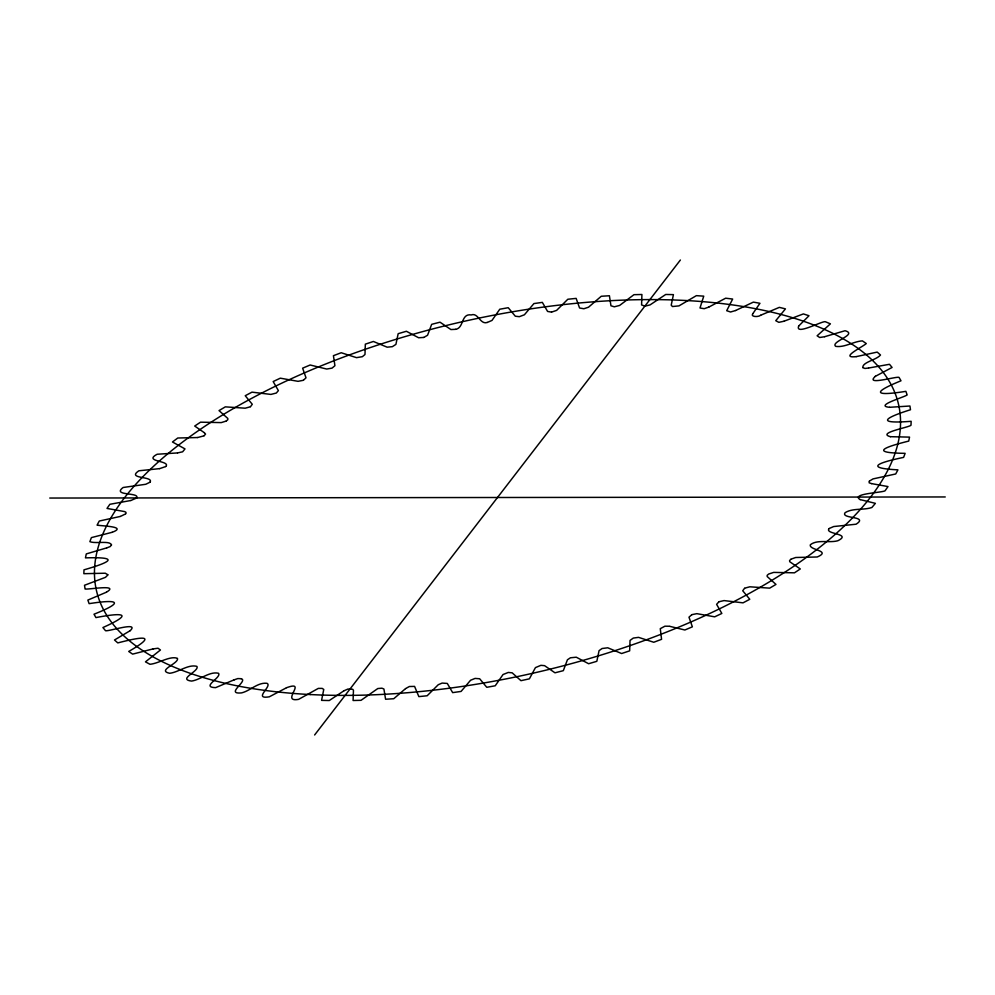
<?xml version="1.0" encoding="UTF-8"?>
<svg xmlns="http://www.w3.org/2000/svg" width="995" height="995" viewBox="0 0 995 995"><rect width="100%" height="100%" fill="white"/><g stroke="black" fill="none" stroke-linecap="round" stroke-linejoin="round"><path stroke-width="1.49" d="M107.833 574.737L105.259 573.219L83.854 573.692L83.99 569.837C109.425 562.511 121.49 556.715 85.458 557.884L86.279 553.916L106.689 547.897M889.679 407.291L909.928 406.01L910.487 409.741C883.311 418.273 876.483 424.019 911.146 421.308L911.01 425.163C910.151 427.228 876.272 432.937 890.388 436.693M111.527 544.862C109.661 540.248 95.707 544.029 89.873 541.666L91.391 537.611L112.136 532.3M111.465 545.061L110.109 546.616L106.788 547.872M112.224 532.275C127.36 526.604 103.181 526.119 97.075 525.149L99.276 521.032L120.208 516.467M890.488 436.693L909.542 437.116L908.721 441.083C886.271 446.643 867.59 452.936 905.127 453.334L903.609 457.389C883.697 461.493 860.078 467.911 897.925 469.851L895.724 473.968L873.025 478.906L869.381 481.107M125.805 513.594L125.992 512.375L124.736 511.604L107 508.433L109.873 504.291L130.755 500.522M869.294 481.257L869.157 482.811L871.583 483.62M125.619 513.893L120.395 516.43M136.688 497.898C139.934 492.027 111.577 496.157 123.119 487.5L145.767 484.279L149.959 482.227M314.619 734.982L680.381 260.018M136.576 498.035L130.855 500.51M752.991 313.437L759.956 303.288L753.364 302.119L735.604 310.502M752.817 313.636C750.006 316.957 758.352 317.293 760.628 315.278M150.145 482.04C153.591 475.946 126.091 479.167 138.927 470.784L159.573 468.633M405.475 688.689L393.746 698.726L385.587 699.249L383.908 688.988L381.893 688.192L377.801 688.54L361.036 700.318L353.088 700.505L353.461 690.319L352.703 689.274L347.939 689.05L343.847 690.841M405.574 688.59L409.368 686.513L414.579 686.401L418.858 696.612L424.392 696.052L427.166 695.754L438.273 684.709L442.128 683.08L447.302 683.441L452.663 692.619L461.071 691.425L470.548 680.269L475.075 678.416L479.665 678.764L486.766 687.296L495.224 685.779L503.047 674.523L508.283 672.446L512.176 672.831L520.957 680.679L529.39 678.839L535.447 667.608L540.907 665.332L544.563 665.655L554.974 672.807L563.332 670.667L567.424 659.784L570.421 657.794L576.267 657.197L588.617 663.727L596.838 661.314L599.065 650.655L602.074 648.516L607.771 647.795L621.626 653.528L629.661 650.842L630.034 640.432L633.28 638.081L638.554 637.36L653.777 642.26L661.575 639.312L660.282 628.666L664.921 626.191L669.511 626.241M829.171 528.569C823.86 534.352 852.727 533.395 837.815 540.758C829.146 543.146 817.405 539.19 810.365 544.725C808.4 550.223 832.143 550.558 817.231 556.989L795.726 557.498L791.075 559.14M165.779 466.481C171.302 460.561 142.546 461.867 157.185 454.242L177.446 452.936M165.667 466.58L159.673 468.62M829.27 528.469L833.686 526.542L856.073 524.216C869.394 515.708 840.029 519.129 845.178 512.624C852.964 507.885 863.349 510.385 871.881 507.5L875.389 503.346L860.202 499.614M798.699 326.012C794.707 335.9 822.355 320.701 825.328 321.721L830.415 323.835L817.119 335.788L819.681 337.492L824.519 336.758M798.811 325.912L808.997 315.738L803.375 313.922L784.023 321.211M343.673 690.978L329.258 700.53L321.572 700.368L323.761 689.448L322.181 688.391L318.3 688.403L298.624 699.348C279.757 702.719 308.239 679.772 286.423 687.769M790.814 559.327L789.545 560.608L789.781 561.752L800.291 568.953L794.47 572.822L773.675 572.399L768.687 574.028L767.157 575.334L767.182 576.528L775.976 584.413L769.67 588.144L749.82 586.801L744.869 588.12M204.124 435.723L205.542 434.069L204.373 432.701M203.925 435.86L197.607 437.539M226.313 420.972L227.818 419.716L227.818 418.472L219.024 410.587L225.33 406.855L245.18 408.199L250.205 406.843M226.176 421.072L221.238 422.601L200.53 422.178L194.709 426.047L204.211 432.614M708.875 307.057L725.654 298.201L732.656 299.047L726.698 310.714L730.554 311.995L735.529 310.552M285.975 688.03L269.346 696.798C252.344 699.684 272.779 685.928 266.971 683.304C257.643 682.184 250.367 690.779 241.636 692.881C224.447 694.61 248.7 680.617 241.163 678.714M708.801 307.094L704.236 308.686L699.995 307.99L703.751 296.149L696.376 295.652L678.963 305.888L672.458 306.535L671.215 305.191L673.428 294.632L665.742 294.47L650.058 304.893L645.257 306.099M250.516 406.669L252.282 404.281L245.23 395.724L251.984 392.154L270.926 394.418L276.349 393.025L278.376 390.6L273.165 381.558L280.316 378.175L298.052 381.334L303.176 380.326M744.558 588.294L742.73 590.769L749.77 599.276L747.531 600.47L743.016 602.846L724.074 600.582L719.223 601.689M130.221 630.668C139.909 621.154 108.368 631.688 105.52 630.706L102.908 627.546C135.171 613.069 122.198 612.51 95.955 617.584L94.003 614.213C125.171 601.838 118.293 599.04 89.115 603.654L87.858 600.084L106.353 592.236M130.134 630.706L114.5 639.984L117.783 642.907C137.795 637.745 161.327 632.721 128.716 651.451L132.621 654.125L153.466 648.815M718.813 601.9L716.611 604.363L721.835 613.442L719.46 614.574L714.684 616.825L696.861 613.666L691.911 614.636M760.789 315.191L779.334 307.368L785.453 308.873L775.752 320.701L778.836 322.33L783.936 321.248M153.081 648.927L158.018 648.23L160.444 649.996L145.457 661.862L149.959 664.274C158.727 663.541 170.008 655.518 177.433 658.342C179.349 663.404 156.252 670.506 169.672 673.279C178.69 672.247 188.204 664.013 196.91 666.364C199.696 671.152 177.135 679.299 191.625 681.077C200.617 679.684 209.734 671.115 218.552 673.279C221.81 677.645 200.293 687.246 215.666 687.632L234.285 679.759M234.124 679.846L237.793 678.578L241.014 678.689M889.58 407.303C873.61 405.86 905.151 396.968 907.141 394.915L905.885 391.346C878.647 395.674 868.05 394.194 900.997 380.786L899.045 377.416C896.856 375.973 864.17 386.085 875.438 376.284M875.277 376.371L892.092 367.453L889.48 364.294L868.598 368.026M303.525 380.177L306.012 377.814L302.629 368.175L310.129 365.003L326.708 369.046L332.019 368.125L334.929 365.712L333.424 355.688L341.223 352.74L356.521 357.653L362.367 356.683L364.978 354.519L365.339 344.158L373.374 341.472L387.154 347.18L392.353 346.67L395.91 344.394L398.162 333.686L406.383 331.273L418.609 337.753L423.708 337.454M691.823 614.674L688.988 617.186L692.371 626.825L684.871 629.997L669.971 626.39M106.453 592.199C120.159 583.891 88.008 589.811 85.073 588.99L84.513 585.259L105.482 577.336L107.846 574.961M824.706 336.683L845.041 330.726C858.61 334.444 829.78 341.807 835.75 346.372C844.693 347.69 853.399 341.459 862.379 340.875L866.284 343.549C862.565 346.932 838.86 358.474 856.185 356.645M423.808 337.429L427.551 335.265L431.668 324.333L437.228 322.902L440.026 322.193L450.909 329.544L455.573 329.333M856.285 356.62L877.217 352.093L880.5 355.016C876.334 360.066 862.18 362.192 862.839 367.578M455.673 329.308C464.105 328.014 460.847 313.325 471.232 314.93C478.222 312.343 480.075 324.855 487.214 322.467M868.498 368.05L864.953 368.448L862.914 367.652M487.314 322.442L491.99 320.427L499.776 309.221L508.234 307.704L515.298 316.211L519.328 316.684L524.402 314.781L533.929 303.575L542.337 302.38L547.598 311.447L551.491 312.107M551.591 312.094L556.615 310.39L567.834 299.246L576.142 298.388L579.575 308.002L583.866 308.748L588.493 307.219L601.254 296.274L603.977 296.087L609.413 295.751L610.955 305.776L614.301 306.808L619.624 305.44L633.964 294.682L641.912 294.495L641.588 304.943L644.884 306.099M177.545 452.924L182.632 451.805L184.995 448.894L172.471 441.991L177.769 438.011L197.52 437.539M49.75 498.047L945.25 496.953M871.67 483.632L888 486.567L885.127 490.709C883.349 492.674 850.178 493.52 860.128 499.602M310.328 694.547A411.706 179.187 -13.1 0 0 900.214 414.865A411.706 179.187 -13.1 0 0 281.958 383.075A411.706 179.187 -13.1 0 0 310.328 694.547"/></g></svg>
